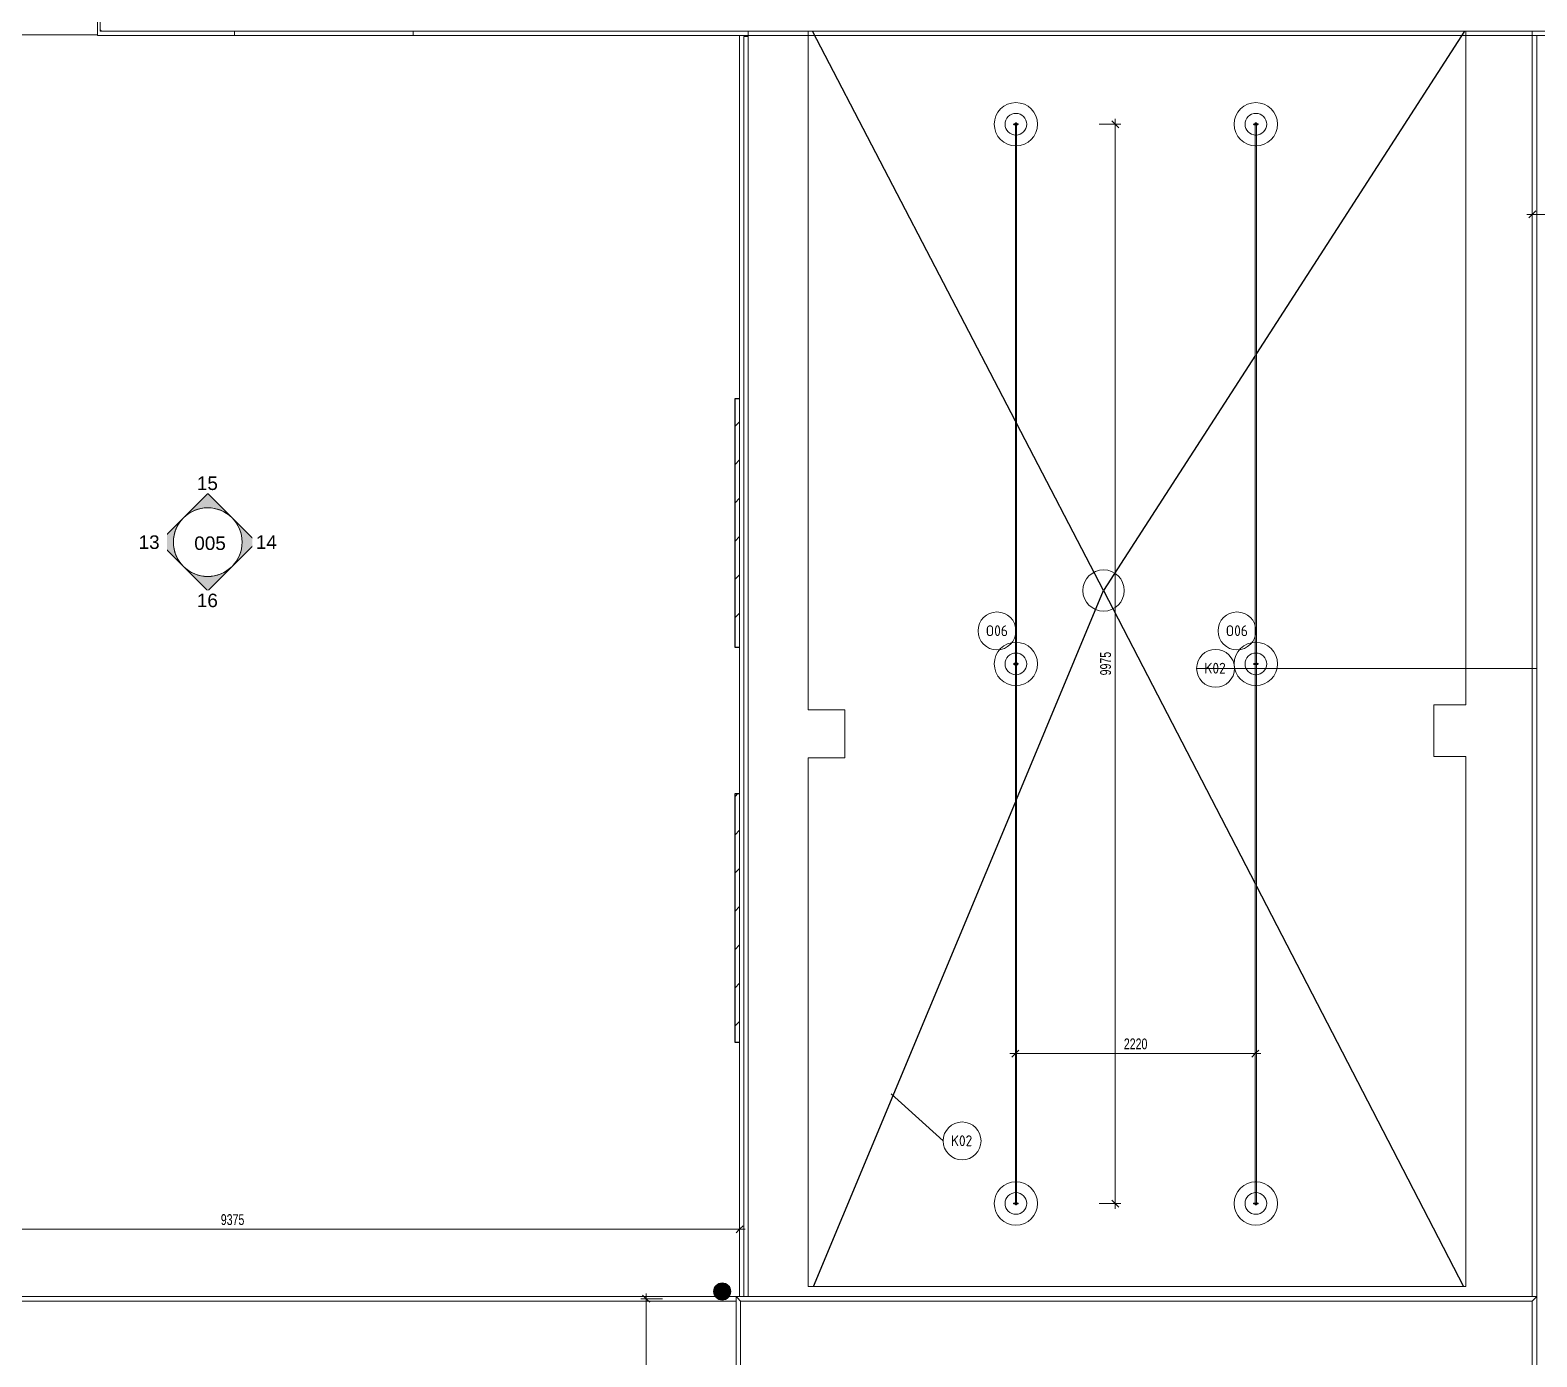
# Model space of a CAD drawing. Header units: millimetres. Extents: x -2665 to 226309, y -45352 to 20466.
# Drawn here: x 9789 to 23711, y -16450 to -4187 of the extents above; entities that cross this region are included whole.
import ezdxf

# ---------------------------------------------------------------- set-up
doc = ezdxf.new("R2010")
doc.units = ezdxf.units.MM
for name, color, linetype, lineweight in [('A-ANNO-DIMS', 211, 'Continuous', 9), ('A-ANNO-DIMS-50', 211, 'Continuous', 9), ('A-FLOR-HRAL', 11, 'Continuous', 13), ('A-FLOR-HRAL-IDEN', 2, 'Continuous', 9), ('A-ROOF', 132, 'Continuous', 13), ('A-ROOF-IDEN', 132, 'Continuous', 9), ('A-ROOF-OTLN', 132, 'Continuous', 13), ('A-WALL', 113, 'Continuous', 13), ('E-POWR-DROP', 130, 'Continuous', 13), ('G-ANNO-SYMB', 111, 'Continuous', 9), ('P-SANR-FIXT', 6, 'Continuous', 13), ('Q-SPCQ', 91, 'Continuous', 13)]:
    doc.layers.add(name, color=color, linetype=linetype, lineweight=lineweight)
doc.styles.add('Arial', font='arial.ttf', dxfattribs={"height": 125})
doc.styles.add('Arial_1', font='arial.ttf', dxfattribs={"width": 0.7, "height": 100})
doc.styles.add('ISOCPEUR', font='isocpeur.ttf', dxfattribs={"width": 0.9, "height": 100})
doc.dimstyles.new('Vnitřní_-_průhledné', dxfattribs={"dimscale": 304.8, "dimtxt": 102.02594, "dimasz": 0.213255, "dimexe": 0.164042, "dimexo": 0.0625, "dimgap": 0.032808, "dimtad": 1, "dimdec": 0, "dimrnd": 5, "dimzin": 0, "dimdsep": 46, "dimtxsty": 'Arial_1', "dimblk1": 'OBLIQUE', "dimblk2": 'OBLIQUE', "dimsah": 1, "dimcen": 0.09, "dimdle": 0.164042, "dimazin": 0, "dimtfac": 1, "dimtdec": 4, "dimtix": 1, "dimtmove": 0, "dimatfit": 3, "dimfxl": 0.492126, "dimfxlon": 1, "dimtvp": 1, "dimtolj": 1, "dimtzin": 0, "dimarcsym": 2})

# ---------------------------------------------------------------- blocks, each defined once
blk = doc.blocks.new('parapet_ext - parapet_ext-1801991-STŘECHA NÁVRH A')
at = {"layer": 'Q-SPCQ'}
h = blk.add_hatch(dxfattribs=at)
h.set_pattern_fill('FP_2', color=11, style=0, pattern_type=2)
h.set_pattern_definition([(315, (8743.28, 16602.74), (176.7767, 176.7767), [])])
h.paths.add_polyline_path([(-1150, 258), (1150, 258), (1150, 300), (-1150, 300)])
at = {"layer": 'Q-SPCQ', "color": 21, "lineweight": 25}
for p, q in [((-1150, 258), (-1150, 300)), ((-1150, 300), (1150, 300)), ((1150, 300), (1150, 258))]:
    blk.add_line(p, q, dxfattribs=at)
blk = doc.blocks.new('parapet_ext - parapet_ext-V3-STŘECHA NÁVRH A')
at = {"layer": 'Q-SPCQ'}
h = blk.add_hatch(dxfattribs=at)
h.set_pattern_fill('FP_3', color=11, style=0, pattern_type=2)
h.set_pattern_definition([(315, (12393.28, 16602.74), (176.7767, 176.7767), [])])
h.paths.add_polyline_path([(-1150, 258), (1150, 258), (1150, 300), (-1150, 300)])
at = {"layer": 'Q-SPCQ', "color": 21, "lineweight": 25}
for p, q in [((-1150, 258), (-1150, 300)), ((-1150, 300), (1150, 300)), ((1150, 300), (1150, 258))]:
    blk.add_line(p, q, dxfattribs=at)
blk = doc.blocks.new('Zábradlí - Záchytný systém kotva-V26-STŘECHA NÁVRH A')
at = {"layer": 'A-FLOR-HRAL', "flags": 128}
for points in [[(-17, -4), (-17, -4), (-17, -4), (-17, -4), (-18, -4), (-18, -4), (-18, -4), (-18, -4), (-18, -4), (-18, -4), (-19, -4), (-19, -4), (-19, -4), (-19, -3), (-19, -3), (-19, -3), (-19, -3), (-19, -3), (-20, -3), (-20, -3), (-20, -3), (-20, -3), (-20, -3), (-20, -2), (-20, -2), (-20, -2), (-20, -2), (-21, -2), (-21, -2), (-21, -2), (-21, -1), (-21, -1), (-21, -1), (-21, -1), (-21, -1), (-21, -1), (-21, -1), (-21, 0), (-21, 0), (-21, 0), (-21, 0), (-21, 0), (-21, 0), (-21, 1), (-21, 1), (-21, 1), (-21, 1), (-21, 1), (-21, 1), (-21, 2), (-21, 2), (-21, 2), (-20, 2), (-20, 2), (-20, 2), (-20, 2), (-20, 2), (-20, 3), (-20, 3), (-20, 3), (-20, 3), (-20, 3), (-19, 3), (-19, 3), (-19, 3), (-19, 3), (-19, 4), (-19, 4), (-19, 4), (-18, 4), (-18, 4), (-18, 4), (-18, 4), (-18, 4), (-18, 4), (-18, 4), (-17, 4), (-17, 4), (-17, 4), (-17, 4)], [(-17, 4), (-17, 4), (-17, 4), (-17, 4), (-17, 4), (-17, 4), (-16, 4), (-16, 4), (-16, 4), (-16, 4), (-16, 4), (-15, 4), (-15, 4), (-15, 4), (-14, 4), (-14, 4)], [(17, 4), (17, 4), (17, 4), (17, 4), (17, 4), (17, 4), (16, 4), (16, 4), (16, 4), (16, 4), (16, 4), (15, 4), (15, 4), (15, 4), (14, 4), (14, 4), (13, 4), (13, 4), (13, 4), (12, 4), (12, 4), (11, 4), (11, 4), (10, 4), (10, 4), (9, 4), (8, 4), (8, 4), (7, 4), (7, 4), (6, 4), (5, 4), (5, 4), (4, 4), (3, 4), (3, 4), (2, 4), (1, 4), (1, 4), (0, 4), (-1, 4), (-1, 4), (-2, 4), (-3, 4), (-3, 4), (-4, 4), (-5, 4), (-5, 4), (-6, 4), (-6, 4), (-7, 4), (-8, 4), (-8, 4), (-9, 4), (-9, 4), (-10, 4), (-11, 4), (-11, 4), (-12, 4), (-12, 4), (-13, 4), (-13, 4), (-13, 4), (-14, 4), (-14, 4), (-15, 4), (-15, 4), (-15, 4), (-15, 4), (-16, 4), (-16, 4), (-16, 4), (-16, 4), (-17, 4), (-17, 4), (-17, 4), (-17, 4), (-17, 4), (-17, 4), (-17, 4)], [(14, 4), (14, 4), (14, 4), (15, 4), (15, 4), (15, 4), (16, 4), (16, 4), (16, 4), (16, 4), (16, 4), (17, 4), (17, 4), (17, 4), (17, 4), (17, 4), (17, 4)], [(17, 4), (17, 4), (17, 4), (17, 4), (17, 4), (18, 4), (18, 4), (18, 4), (18, 4), (18, 4), (18, 4), (19, 4), (19, 4), (19, 3), (19, 3), (19, 3), (19, 3), (19, 3), (19, 3), (20, 3), (20, 3), (20, 3), (20, 3), (20, 2), (20, 2), (20, 2), (20, 2), (20, 2), (20, 2), (21, 2), (21, 1), (21, 1), (21, 1), (21, 1), (21, 1), (21, 1), (21, 1), (21, 0), (21, 0), (21, 0), (21, 0), (21, 0), (21, 0), (21, -1), (21, -1), (21, -1), (21, -1), (21, -1), (21, -1), (21, -2), (20, -2), (20, -2), (20, -2), (20, -2), (20, -2), (20, -2), (20, -2), (20, -3), (20, -3), (20, -3), (20, -3), (19, -3), (19, -3), (19, -3), (19, -3), (19, -3), (19, -4), (19, -4), (18, -4), (18, -4), (18, -4), (18, -4), (18, -4), (18, -4), (18, -4), (17, -4), (17, -4), (17, -4), (17, -4), (17, -4)], [(-14, -4), (-14, -4), (-15, -4), (-15, -4), (-15, -4), (-15, -4), (-16, -4), (-16, -4), (-16, -4), (-16, -4), (-17, -4), (-17, -4), (-17, -4), (-17, -4), (-17, -4), (-17, -4), (-17, -4)], [(-17, -4), (-17, -4), (-17, -4), (-17, -4), (-17, -4), (-17, -4), (-16, -4), (-16, -4), (-16, -4), (-16, -4), (-16, -4), (-15, -4), (-15, -4), (-15, -4), (-14, -4), (-14, -4), (-14, -4), (-13, -4), (-13, -4), (-12, -4), (-12, -4), (-11, -4), (-11, -4), (-10, -4), (-10, -4), (-9, -4), (-9, -4), (-8, -4), (-7, -4), (-7, -4), (-6, -4), (-6, -4), (-5, -4), (-4, -4), (-4, -4), (-3, -4), (-2, -4), (-2, -4), (-1, -4), (0, -4), (0, -4), (1, -4), (2, -4), (2, -4), (3, -4), (4, -4), (4, -4), (5, -4), (6, -4), (6, -4), (7, -4), (8, -4), (8, -4), (9, -4), (9, -4), (10, -4), (10, -4), (11, -4), (11, -4), (12, -4), (12, -4), (13, -4), (13, -4), (14, -4), (14, -4), (14, -4), (15, -4), (15, -4), (15, -4), (16, -4), (16, -4), (16, -4), (16, -4), (16, -4), (17, -4), (17, -4), (17, -4), (17, -4), (17, -4), (17, -4)], [(17, -4), (17, -4), (17, -4), (17, -4), (17, -4), (17, -4), (16, -4), (16, -4), (16, -4), (16, -4), (16, -4), (15, -4), (15, -4), (15, -4), (14, -4), (14, -4)]]:
    blk.add_lwpolyline(points, dxfattribs=at)
at = {"layer": 'A-FLOR-HRAL'}
for radius in [200, 100]:
    blk.add_circle((0, 0), radius, dxfattribs=at)
for start, end in [(120, 156.1783), (23.8217, 60), (203.7395, 240), (300, 336.2605)]:
    blk.add_arc((0, 0), 10, start, end, dxfattribs=at)
blk = doc.blocks.new('Zábradlí - Záchytný systém kotva-V17-STŘECHA NÁVRH A')
at = {"layer": 'A-FLOR-HRAL', "flags": 128}
for points in [[(-17, -4), (-17, -4), (-17, -4), (-17, -4), (-18, -4), (-18, -4), (-18, -4), (-18, -4), (-18, -4), (-18, -4), (-19, -4), (-19, -4), (-19, -4), (-19, -3), (-19, -3), (-19, -3), (-19, -3), (-19, -3), (-20, -3), (-20, -3), (-20, -3), (-20, -3), (-20, -3), (-20, -2), (-20, -2), (-20, -2), (-20, -2), (-21, -2), (-21, -2), (-21, -2), (-21, -1), (-21, -1), (-21, -1), (-21, -1), (-21, -1), (-21, -1), (-21, -1), (-21, 0), (-21, 0), (-21, 0), (-21, 0), (-21, 0), (-21, 0), (-21, 1), (-21, 1), (-21, 1), (-21, 1), (-21, 1), (-21, 1), (-21, 2), (-21, 2), (-21, 2), (-20, 2), (-20, 2), (-20, 2), (-20, 2), (-20, 2), (-20, 3), (-20, 3), (-20, 3), (-20, 3), (-20, 3), (-19, 3), (-19, 3), (-19, 3), (-19, 3), (-19, 4), (-19, 4), (-19, 4), (-18, 4), (-18, 4), (-18, 4), (-18, 4), (-18, 4), (-18, 4), (-18, 4), (-17, 4), (-17, 4), (-17, 4), (-17, 4)], [(-17, 4), (-17, 4), (-17, 4), (-17, 4), (-17, 4), (-17, 4), (-16, 4), (-16, 4), (-16, 4), (-16, 4), (-16, 4), (-15, 4), (-15, 4), (-15, 4), (-14, 4), (-14, 4)], [(17, 4), (17, 4), (17, 4), (17, 4), (17, 4), (17, 4), (16, 4), (16, 4), (16, 4), (16, 4), (16, 4), (15, 4), (15, 4), (15, 4), (14, 4), (14, 4), (13, 4), (13, 4), (13, 4), (12, 4), (12, 4), (11, 4), (11, 4), (10, 4), (10, 4), (9, 4), (8, 4), (8, 4), (7, 4), (7, 4), (6, 4), (5, 4), (5, 4), (4, 4), (3, 4), (3, 4), (2, 4), (1, 4), (1, 4), (0, 4), (-1, 4), (-1, 4), (-2, 4), (-3, 4), (-3, 4), (-4, 4), (-5, 4), (-5, 4), (-6, 4), (-6, 4), (-7, 4), (-8, 4), (-8, 4), (-9, 4), (-9, 4), (-10, 4), (-11, 4), (-11, 4), (-12, 4), (-12, 4), (-13, 4), (-13, 4), (-13, 4), (-14, 4), (-14, 4), (-15, 4), (-15, 4), (-15, 4), (-15, 4), (-16, 4), (-16, 4), (-16, 4), (-16, 4), (-17, 4), (-17, 4), (-17, 4), (-17, 4), (-17, 4), (-17, 4), (-17, 4)], [(14, 4), (14, 4), (14, 4), (15, 4), (15, 4), (15, 4), (16, 4), (16, 4), (16, 4), (16, 4), (16, 4), (17, 4), (17, 4), (17, 4), (17, 4), (17, 4), (17, 4)], [(17, 4), (17, 4), (17, 4), (17, 4), (17, 4), (18, 4), (18, 4), (18, 4), (18, 4), (18, 4), (18, 4), (19, 4), (19, 4), (19, 3), (19, 3), (19, 3), (19, 3), (19, 3), (19, 3), (20, 3), (20, 3), (20, 3), (20, 3), (20, 2), (20, 2), (20, 2), (20, 2), (20, 2), (20, 2), (21, 2), (21, 1), (21, 1), (21, 1), (21, 1), (21, 1), (21, 1), (21, 1), (21, 0), (21, 0), (21, 0), (21, 0), (21, 0), (21, 0), (21, -1), (21, -1), (21, -1), (21, -1), (21, -1), (21, -1), (21, -2), (20, -2), (20, -2), (20, -2), (20, -2), (20, -2), (20, -2), (20, -2), (20, -3), (20, -3), (20, -3), (20, -3), (19, -3), (19, -3), (19, -3), (19, -3), (19, -3), (19, -4), (19, -4), (18, -4), (18, -4), (18, -4), (18, -4), (18, -4), (18, -4), (18, -4), (17, -4), (17, -4), (17, -4), (17, -4), (17, -4)], [(-14, -4), (-14, -4), (-15, -4), (-15, -4), (-15, -4), (-15, -4), (-16, -4), (-16, -4), (-16, -4), (-16, -4), (-17, -4), (-17, -4), (-17, -4), (-17, -4), (-17, -4), (-17, -4), (-17, -4)], [(-17, -4), (-17, -4), (-17, -4), (-17, -4), (-17, -4), (-17, -4), (-16, -4), (-16, -4), (-16, -4), (-16, -4), (-16, -4), (-15, -4), (-15, -4), (-15, -4), (-14, -4), (-14, -4), (-14, -4), (-13, -4), (-13, -4), (-12, -4), (-12, -4), (-11, -4), (-11, -4), (-10, -4), (-10, -4), (-9, -4), (-9, -4), (-8, -4), (-7, -4), (-7, -4), (-6, -4), (-6, -4), (-5, -4), (-4, -4), (-4, -4), (-3, -4), (-2, -4), (-2, -4), (-1, -4), (0, -4), (0, -4), (1, -4), (2, -4), (2, -4), (3, -4), (4, -4), (4, -4), (5, -4), (6, -4), (6, -4), (7, -4), (8, -4), (8, -4), (9, -4), (9, -4), (10, -4), (10, -4), (11, -4), (11, -4), (12, -4), (12, -4), (13, -4), (13, -4), (14, -4), (14, -4), (14, -4), (15, -4), (15, -4), (15, -4), (16, -4), (16, -4), (16, -4), (16, -4), (16, -4), (17, -4), (17, -4), (17, -4), (17, -4), (17, -4), (17, -4)], [(17, -4), (17, -4), (17, -4), (17, -4), (17, -4), (17, -4), (16, -4), (16, -4), (16, -4), (16, -4), (16, -4), (15, -4), (15, -4), (15, -4), (14, -4), (14, -4)]]:
    blk.add_lwpolyline(points, dxfattribs=at)
at = {"layer": 'A-FLOR-HRAL'}
for radius in [200, 100]:
    blk.add_circle((0, 0), radius, dxfattribs=at)
for radius, start, end in [(15, 109.6343, 164.4845), (12, 114.8172, 160.3314), (10, 120, 156.1783), (15, 15.5155, 70.3657), (12, 19.6686, 65.1828), (10, 23.8217, 60), (15, 195.4607, 250.3657), (12, 199.6001, 245.1828), (10, 203.7395, 240), (15, 289.6343, 344.5393), (10, 300, 336.2605), (12, 294.8172, 340.3999)]:
    blk.add_arc((0, 0), radius, start, end, dxfattribs=at)
blk = doc.blocks.new('Zábradlí - Zábradlí-1236432-STŘECHA NÁVRH A')
at = {"rotation": 180}
for name, p in [('Zábradlí - Záchytný systém kotva-V26-STŘECHA NÁVRH A', (18898, -5057)), ('Zábradlí - Záchytný systém kotva-V17-STŘECHA NÁVRH A', (18898, -10045)), ('Zábradlí - Záchytný systém kotva-V26-STŘECHA NÁVRH A', (18898, -15032))]:
    blk.add_blockref(name, p, dxfattribs=at)
blk = doc.blocks.new('Typ horního madla - Horní madlo_Vnitřní_-1236434-STŘECHA NÁVRH A')
at = {"layer": 'A-FLOR-HRAL'}
for p, q in [((18893, -5045), (18893, -5053)), ((18903, -5045), (18893, -5045)), ((18893, -5061), (18893, -10041)), ((18903, -5053), (18903, -5045)), ((18903, -10041), (18903, -5061)), ((18893, -10049), (18893, -15028)), ((18903, -15028), (18903, -10049)), ((18893, -15036), (18893, -15045)), ((18893, -15045), (18903, -15045)), ((18903, -15045), (18903, -15036))]:
    blk.add_line(p, q, dxfattribs=at)
blk = doc.blocks.new('Typ horního madla - Horní madlo_Vnitřní_-V27-STŘECHA NÁVRH A')
at = {"layer": 'A-FLOR-HRAL'}
for p, q in [((18893, -5053), (18893, -5045)), ((18893, -10041), (18893, -5061)), ((18903, -5053), (18903, -5045)), ((18903, -10041), (18903, -5061)), ((18893, -15028), (18893, -10049)), ((18903, -15028), (18903, -10049)), ((18893, -15045), (18893, -15036)), ((18903, -15045), (18903, -15036))]:
    blk.add_line(p, q, dxfattribs=at)
blk = doc.blocks.new('Zábradlí - Zábradlí-1236469-STŘECHA NÁVRH A')
at = {"extrusion": (0, 0, -1), "zscale": -1, "rotation": 180}
for p in [(-21115, -5057), (-21115, -10045), (-21115, -15032)]:
    blk.add_blockref('Zábradlí - Záchytný systém kotva-V26-STŘECHA NÁVRH A', p, dxfattribs=at)
blk = doc.blocks.new('Typ horního madla - Horní madlo_Vnitřní_-1236471-STŘECHA NÁVRH A')
at = {"layer": 'A-FLOR-HRAL'}
for p, q in [((21110, -5045), (21110, -5053)), ((21120, -5045), (21110, -5045)), ((21110, -5061), (21110, -10041)), ((21120, -5053), (21120, -5045)), ((21120, -10041), (21120, -5061)), ((21110, -10049), (21110, -15028)), ((21120, -15028), (21120, -10049)), ((21110, -15036), (21110, -15045)), ((21110, -15045), (21120, -15045)), ((21120, -15045), (21120, -15036))]:
    blk.add_line(p, q, dxfattribs=at)
blk = doc.blocks.new('Typ horního madla - Horní madlo_Vnitřní_-V28-STŘECHA NÁVRH A')
at = {"layer": 'A-FLOR-HRAL'}
for p, q in [((21110, -5053), (21110, -5045)), ((21110, -10041), (21110, -5061)), ((21120, -5053), (21120, -5045)), ((21120, -10041), (21120, -5061)), ((21110, -15028), (21110, -10049)), ((21120, -15028), (21120, -10049)), ((21110, -15045), (21110, -15036)), ((21120, -15045), (21120, -15036))]:
    blk.add_line(p, q, dxfattribs=at)
blk = doc.blocks.new('Drain_Roof_15_Inch_Diameter-Zurn-Z1715 - Load Family Type Catalog-1877394-STŘECHA NÁVRH A')
at = {"layer": 'P-SANR-FIXT'}
blk.add_circle((0, 0), 191, dxfattribs=at)
blk = doc.blocks.new('Pohled - Vyplněná šipka-93341-STŘECHA NÁVRH A')
at = {"layer": 'G-ANNO-SYMB'}
blk.add_circle((0, 0), 6.35, dxfattribs=at)
blk = doc.blocks.new('Pohled - Vyplněná šipka-94945-STŘECHA NÁVRH A')
at = {"layer": 'G-ANNO-SYMB'}
h = blk.add_hatch(color=256, dxfattribs=at)
edge = h.paths.add_edge_path()
edge.add_line((0, 8.98), (4.49, 4.49))
edge.add_arc((0, 0), 6.35, 45, 135)
edge.add_line((-4.49, 4.49), (0, 8.98))
for p, q in [((0, 8.98), (-4.49, 4.49)), ((0, 8.98), (-4.49, 4.49)), ((4.49, 4.49), (0, 8.98)), ((4.49, 4.49), (0, 8.98))]:
    blk.add_line(p, q, dxfattribs=at)
blk.add_arc((0, 0), 6.35, 45, 135, dxfattribs=at)
blk = doc.blocks.new('DIMBLOCK15-STŘECHA NÁVRH A')
at = {"layer": 'A-ANNO-DIMS-50'}
for p, q in [((23668, -5891), (23668, -5741)), ((32629, -5891), (32629, -5841)), ((23618, -5891), (32629, -5891)), ((23668, -5891), (23668, -5941)), ((32629, -5891), (32629, -6041))]:
    blk.add_line(p, q, dxfattribs=at)
at = {"layer": 'A-ANNO-DIMS-50', "lineweight": 18}
for p, q in [((23668, -5891), (23636, -5923)), ((23668, -5891), (23701, -5858)), ((32629, -5891), (32597, -5923)), ((32629, -5891), (32662, -5858))]:
    blk.add_line(p, q, dxfattribs=at)
at = {"layer": 'A-ANNO-DIMS-50', "color": 0, "insert": (28042, -5751), "char_height": 100, "width": 256.16, "attachment_point": 1, "line_spacing_factor": 0.941778, "style": 'Arial_1'}
blk.add_mtext('8960', dxfattribs=at)
blk = doc.blocks.new('_Oblique')
at = {"color": 0, "linetype": 'ByBlock', "lineweight": -2}
blk.add_line((-0.5, -0.5), (0.5, 0.5), dxfattribs=at)
blk = doc.blocks.new('Popiska zakončení střešního pláště - Popiska okna_Bublina-1463073-STŘECHA NÁVRH A')
at = {"layer": 'A-ROOF-IDEN'}
blk.add_circle((0, 0), 3.5, dxfattribs=at)
blk = doc.blocks.new('Popiska zábradlí - Popiska okna_Bublina-1464769-STŘECHA NÁVRH A')
at = {"layer": 'A-FLOR-HRAL-IDEN'}
blk.add_circle((0, 0), 3.5, dxfattribs=at)
blk = doc.blocks.new('DIMBLOCK26-STŘECHA NÁVRH A')
at = {"layer": 'A-ANNO-DIMS-50'}
for p, q in [((19816, -5007), (19816, -15082)), ((19816, -5057), (19666, -5057)), ((19816, -5057), (19866, -5057)), ((19816, -15032), (19666, -15032)), ((19816, -15032), (19866, -15032))]:
    blk.add_line(p, q, dxfattribs=at)
at = {"layer": 'A-ANNO-DIMS-50', "lineweight": 18}
for p, q in [((19816, -5057), (19784, -5025)), ((19816, -5057), (19849, -5090)), ((19816, -15032), (19784, -15000)), ((19816, -15032), (19849, -15065))]:
    blk.add_line(p, q, dxfattribs=at)
at = {"layer": 'A-ANNO-DIMS-50', "color": 0, "insert": (19676, -10151), "char_height": 100, "width": 256.16, "attachment_point": 1, "rotation": 90, "line_spacing_factor": 0.941778, "style": 'Arial_1'}
blk.add_mtext('9975', dxfattribs=at)
blk = doc.blocks.new('DIMBLOCK27-STŘECHA NÁVRH A')
at = {"layer": 'A-ANNO-DIMS-50'}
for p, q in [((18893, -13647), (18893, -13497)), ((21110, -13647), (21110, -13497)), ((18843, -13647), (21160, -13647)), ((18893, -13647), (18893, -13697)), ((21110, -13647), (21110, -13697))]:
    blk.add_line(p, q, dxfattribs=at)
at = {"layer": 'A-ANNO-DIMS-50', "lineweight": 18}
for p, q in [((18893, -13647), (18925, -13614)), ((21110, -13647), (21143, -13614)), ((18893, -13647), (18860, -13679)), ((21110, -13647), (21078, -13679))]:
    blk.add_line(p, q, dxfattribs=at)
at = {"layer": 'A-ANNO-DIMS-50', "color": 0, "insert": (19895, -13507), "char_height": 100, "width": 256.16, "attachment_point": 1, "line_spacing_factor": 0.941778, "style": 'Arial_1'}
blk.add_mtext('2220', dxfattribs=at)
blk = doc.blocks.new('DIMBLOCK33-STŘECHA NÁVRH A')
at = {"layer": 'A-ANNO-DIMS-50'}
for p, q in [((6971, -15271), (6971, -15121)), ((16345, -15271), (16345, -15121)), ((6921, -15271), (16395, -15271)), ((6971, -15271), (6971, -15321)), ((16345, -15271), (16345, -15321))]:
    blk.add_line(p, q, dxfattribs=at)
at = {"layer": 'A-ANNO-DIMS-50', "lineweight": 18}
for p, q in [((6971, -15271), (6938, -15303)), ((6971, -15271), (7003, -15238)), ((16345, -15271), (16312, -15303)), ((16345, -15271), (16377, -15238))]:
    blk.add_line(p, q, dxfattribs=at)
at = {"layer": 'A-ANNO-DIMS-50', "color": 0, "insert": (11551, -15131), "char_height": 100, "width": 256.16, "attachment_point": 1, "line_spacing_factor": 0.941778, "style": 'Arial_1'}
blk.add_mtext('9375', dxfattribs=at)
blk = doc.blocks.new('DIMBLOCK41-STŘECHA NÁVRH A')
at = {"layer": 'A-ANNO-DIMS-50'}
for p, q in [((15482, -15863), (15482, -23307)), ((15482, -15913), (15432, -15913)), ((15482, -15913), (15632, -15913)), ((15482, -23307), (15432, -23307)), ((15482, -23307), (15632, -23307))]:
    blk.add_line(p, q, dxfattribs=at)
at = {"layer": 'A-ANNO-DIMS-50', "lineweight": 18}
for p, q in [((15482, -15913), (15449, -15880)), ((15482, -15913), (15514, -15945)), ((15482, -23307), (15449, -23275)), ((15482, -23307), (15514, -23340))]:
    blk.add_line(p, q, dxfattribs=at)
at = {"layer": 'A-ANNO-DIMS-50', "color": 0, "insert": (15342, -19717), "char_height": 100, "width": 256.16, "attachment_point": 1, "rotation": 90, "line_spacing_factor": 0.941778, "style": 'Arial_1'}
blk.add_mtext('7395', dxfattribs=at)

msp = doc.modelspace()

# ---------------------------------------------------------------- hatches: boundary and pattern name
at = {"layer": 'E-POWR-DROP'}
msp.add_hatch(color=11, dxfattribs=at).paths.add_polyline_path([(16184.2, -15924.9), (16204.7, -15922.2), (16223.9, -15914.3), (16240.4, -15901.7), (16253, -15885.2), (16261, -15866), (16263.7, -15845.4), (16261, -15824.9), (16253, -15805.7), (16240.4, -15789.2), (16223.9, -15776.6), (16204.7, -15768.7), (16184.2, -15765.9), (16163.6, -15768.7), (16144.4, -15776.6), (16127.9, -15789.2), (16115.3, -15805.7), (16107.4, -15824.9), (16104.7, -15845.4), (16107.4, -15866), (16115.9, -15886), (16127.9, -15901.7), (16144.4, -15914.3), (16163.6, -15922.2)])

# ---------------------------------------------------------------- linework, layer by layer
at = {"layer": 'A-ROOF', "color": 241}
msp.add_line((16424.7, -4196.1), (16424.7, -4235.7), dxfattribs=at)
at = {"layer": 'A-ROOF', "color": 11}
for p, q in [((16424.7, -4236.1), (16424.7, -4244.9)), ((16977.7, -10469.5), (16977.7, -4196)), ((23055.3, -4196.1), (23055.3, -10424.5)), ((23668.3, -4237.6), (23668.3, -4196.1)), ((23055.3, -10424.5), (22760.8, -10424.5)), ((22760.8, -10424.5), (22760.8, -10902.1)), ((17315.8, -10469.5), (16977.7, -10469.5)), ((17315.8, -10912.1), (17315.8, -10469.5)), ((16977.7, -15798.3), (16977.7, -10912.1)), ((16977.7, -10912.1), (17315.8, -10912.1)), ((22760.8, -10902.1), (23055.3, -10902.1)), ((23055.3, -10902.1), (23055.3, -15798.3)), ((23055.3, -15798.3), (16977.7, -15798.3)), ((16312.5, -15935.3), (6970.8, -15935.3)), ((23668.3, -15935.3), (16354.5, -15935.3)), ((16354.5, -15935.3), (16354.5, -19047.4)), ((23668.3, -17126.7), (23668.3, -15935.3))]:
    msp.add_line(p, q, dxfattribs=at)
at = {"layer": 'A-ROOF', "color": 31, "lineweight": 25}
for p, q in [((18892.7, -7799.9), (17018, -4196)), ((23042.6, -4196.1), (21120.3, -7176.6)), ((21110.3, -7192.1), (19707.8, -9366.7)), ((19707.8, -9366.7), (18902.7, -7819.1)), ((18902.7, -11297.8), (19707.8, -9366.7)), ((19707.8, -9366.7), (21110.3, -12080.2)), ((17026.6, -15798.3), (18892.7, -11321.8)), ((21120.3, -12099.6), (23032, -15798.3))]:
    msp.add_line(p, q, dxfattribs=at)
at = {"layer": 'A-ROOF-IDEN'}
for p, q in [((23710.3, -10086), (20567.5, -10086)), ((17746.4, -14017.8), (18225.4, -14454))]:
    msp.add_line(p, q, dxfattribs=at)
at = {"layer": 'A-ROOF-OTLN'}
for p, q in [((10437, 8841.8), (10437, -4196.1)), ((10437, -4196.1), (29538.4, -4196.1))]:
    msp.add_line(p, q, dxfattribs=at)
at = {"layer": 'A-ROOF-OTLN', "color": 11}
for p, q in [((16382.8, -4244.9), (16382.8, -15893.3)), ((16382.8, -4244.9), (16424.7, -4244.9)), ((16424.7, -15893.3), (16424.7, -4244.9)), ((23668.3, -4237.6), (23710.3, -4237.6)), ((23668.3, -4237.6), (23668.3, -15893.3)), ((23710.3, -17084.7), (23710.3, -4237.6)), ((16121.5, -15893.3), (7012.8, -15893.3)), ((23710.3, -15893.3), (16246.8, -15893.3)), ((16312.5, -15893.3), (16312.5, -19047.4)), ((16321.5, -15902.3), (16354.5, -15935.3)), ((23701.3, -15902.3), (23668.3, -15935.3))]:
    msp.add_line(p, q, dxfattribs=at)
at = {"layer": 'A-ROOF-OTLN'}
msp.add_open_spline([(10446, -4187.1), (10445.6, -4187.6), (10444.8, -4188.3), (10443.9, -4189.2), (10443.4, -4189.7), (10443, -4190.1), (10442.6, -4190.5), (10442.2, -4190.9), (10441.9, -4191.3), (10441.5, -4191.7), (10441.1, -4192), (10440.7, -4192.4), (10440.4, -4192.8), (10440, -4193.1), (10439.7, -4193.4), (10439.3, -4193.9), (10438.9, -4194.3), (10438.5, -4194.6), (10438.2, -4195), (10437.8, -4195.3), (10437.5, -4195.7), (10437.1, -4196), (10437, -4196.1), (10437, -4196.1)], degree=3, knots=[-1, -1, -1, -1, -0.875, -0.8125, -0.78125, -0.75, -0.71875, -0.6875, -0.65625, -0.625, -0.59375, -0.5625, -0.53125, -0.5, -0.46875, -0.4375, -0.375, -0.34375, -0.3125, -0.25, -0.1875, -0.125, 0, 0, 0, 0], dxfattribs=at)
at = {"layer": 'A-ROOF-OTLN', "color": 11}
for points in [[(16312.5, -15893.3), (16312.5, -15893.3), (16312.6, -15893.4), (16312.9, -15893.7), (16313.3, -15894.1), (16313.6, -15894.4), (16314, -15894.8), (16314.3, -15895.1), (16314.8, -15895.6), (16315.4, -15896.2), (16315.8, -15896.6), (16316.2, -15897), (16316.5, -15897.4), (16316.9, -15897.7), (16317.3, -15898.1), (16317.7, -15898.5), (16318.1, -15898.9), (16318.5, -15899.3), (16318.9, -15899.7), (16319.4, -15900.2), (16320.3, -15901.1), (16321, -15901.8), (16321.5, -15902.3)], [(23710.3, -15893.3), (23710.3, -15893.3), (23710.2, -15893.4), (23709.8, -15893.7), (23709.5, -15894.1), (23709.1, -15894.4), (23708.8, -15894.8), (23708.4, -15895.1), (23707.9, -15895.6), (23707.4, -15896.2), (23706.9, -15896.6), (23706.6, -15897), (23706.2, -15897.4), (23705.8, -15897.7), (23705.4, -15898.1), (23705.1, -15898.5), (23704.7, -15898.9), (23704.3, -15899.3), (23703.9, -15899.7), (23703.4, -15900.2), (23702.5, -15901.1), (23701.7, -15901.8), (23701.3, -15902.3)]]:
    msp.add_open_spline(points, degree=3, knots=[0, 0, 0, 0, 0.125, 0.1875, 0.25, 0.3125, 0.34375, 0.375, 0.4375, 0.5, 0.53125, 0.5625, 0.59375, 0.625, 0.65625, 0.6875, 0.71875, 0.75, 0.78125, 0.8125, 0.875, 1, 1, 1, 1], dxfattribs=at)
at = {"layer": 'A-WALL', "color": 254}
for p, q in [((10412, -4236.1), (10412, 7282.8)), ((10412, -4236.1), (16424.7, -4236.1)), ((11677, -4196.1), (11677, -4236.1)), ((13327, -4236.1), (13327, -4196.1))]:
    msp.add_line(p, q, dxfattribs=at)
at = {"layer": 'A-WALL'}
for p, q in [((10412, -4049.7), (10412, -4229.7)), ((10412, -4229.7), (9207.5, -4229.7))]:
    msp.add_line(p, q, dxfattribs=at)
at = {"layer": 'A-WALL', "color": 11}
for p, q in [((16342.7, -7593.3), (16342.7, -4236.1)), ((16344.7, -15893.3), (16344.7, -4236.1)), ((23670.3, -4236.1), (23670.3, -4237.6)), ((16342.7, -11243.3), (16342.7, -9893.3)), ((16342.7, -15893.3), (16342.7, -13543.3))]:
    msp.add_line(p, q, dxfattribs=at)
at = {"layer": 'A-WALL', "color": 9}
msp.add_line((29573.4, -4236.1), (16424.7, -4236.1), dxfattribs=at)
at = {"layer": 'E-POWR-DROP', "color": 11}
for start, end in [(0, 180), (180, 0)]:
    msp.add_arc((16184.2, -15845.4), 79.5, start, end, dxfattribs=at)

# ---------------------------------------------------------------- block references
at = {"layer": 'A-FLOR-HRAL'}
for name in ['Zábradlí - Zábradlí-1236432-STŘECHA NÁVRH A', 'Zábradlí - Zábradlí-1236469-STŘECHA NÁVRH A', 'Typ horního madla - Horní madlo_Vnitřní_-1236434-STŘECHA NÁVRH A', 'Typ horního madla - Horní madlo_Vnitřní_-V27-STŘECHA NÁVRH A', 'Typ horního madla - Horní madlo_Vnitřní_-1236471-STŘECHA NÁVRH A', 'Typ horního madla - Horní madlo_Vnitřní_-V28-STŘECHA NÁVRH A']:
    msp.add_blockref(name, (0, 0), dxfattribs=at)
at = {"layer": 'A-FLOR-HRAL-IDEN', "xscale": 49.99999999999998, "yscale": 49.99999999999998, "zscale": 49.99999999999998}
for p in [(18722.7, -9739.9), (20940.3, -9739.9)]:
    msp.add_blockref('Popiska zábradlí - Popiska okna_Bublina-1464769-STŘECHA NÁVRH A', p, dxfattribs=at)
at = {"layer": 'A-ROOF-IDEN', "xscale": 49.99999999999998, "yscale": 49.99999999999998, "zscale": 49.99999999999998}
for p in [(20742.5, -10086), (18400.4, -14454)]:
    msp.add_blockref('Popiska zakončení střešního pláště - Popiska okna_Bublina-1463073-STŘECHA NÁVRH A', p, dxfattribs=at)
at = {"layer": 'G-ANNO-SYMB', "xscale": 49.99999999999998, "yscale": 49.99999999999998, "zscale": 49.99999999999998}
for name in ['Pohled - Vyplněná šipka-94945-STŘECHA NÁVRH A', 'Pohled - Vyplněná šipka-93341-STŘECHA NÁVRH A']:
    msp.add_blockref(name, (11430.3, -8919.6), dxfattribs=at)
at = {"layer": 'G-ANNO-SYMB', "extrusion": (0, 0, -1), "xscale": 49.99999999999998, "yscale": 49.99999999999998, "zscale": 49.99999999999998, "rotation": 180}
msp.add_blockref('Pohled - Vyplněná šipka-94945-STŘECHA NÁVRH A', (-11430.3, -8919.6), dxfattribs=at)
at = {"layer": 'P-SANR-FIXT'}
msp.add_blockref('Drain_Roof_15_Inch_Diameter-Zurn-Z1715 - Load Family Type Catalog-1877394-STŘECHA NÁVRH A', (19707.8, -9366.7), dxfattribs=at)
at = {"layer": 'Q-SPCQ', "color": 21, "lineweight": 25, "rotation": 89.99999999999991}
for name, p in [('parapet_ext - parapet_ext-1801991-STŘECHA NÁVRH A', (16602.7, -8743.3)), ('parapet_ext - parapet_ext-V3-STŘECHA NÁVRH A', (16602.7, -12393.3))]:
    msp.add_blockref(name, p, dxfattribs=at)

# ---------------------------------------------------------------- texts
at = {"layer": 'A-FLOR-HRAL-IDEN', "char_height": 100, "width": 248.924, "attachment_point": 1, "style": 'ISOCPEUR'}
for insert in [(18619.4, -9688.4), (20836.9, -9688.4)]:
    msp.add_mtext('O06', dxfattribs=dict(at, insert=insert))
at = {"layer": 'A-ROOF-IDEN', "char_height": 100, "width": 248.924, "attachment_point": 1, "style": 'ISOCPEUR'}
for insert in [(20639.1, -10034.4), (18297.1, -14402.5)]:
    msp.add_mtext('K02', dxfattribs=dict(at, insert=insert))

# ---------------------------------------------------------------- dimensions: what is measured, and where the dimension line sits
at = {"layer": 'A-ANNO-DIMS'}
for base, p1, p2, override, picture, middle in [((19816.3, -15032.2), (19666.3, -5057.2), (19666.3, -15032.2), {"dimpost": '<>', "dimfxl": 9975}, 'DIMBLOCK26-STŘECHA NÁVRH A', (19755.2, -10044.7)), ((15481.8, -23307.4), (15631.8, -15912.7), (15631.8, -23307.4), {"dimpost": '<>', "dimfxl": 7394.631579}, 'DIMBLOCK41-STŘECHA NÁVRH A', (15420.7, -19610.1))]:
    dim = msp.add_linear_dim(base=base, p1=p1, p2=p2, angle=90, dimstyle='Vnitřní_-_průhledné', override=override, dxfattribs=at)
    dim.commit()
    dim.dimension.update_dxf_attribs({"geometry": picture, "text_midpoint": middle})
for base, p1, p2, override, picture, middle in [((32629.1, -5890.9), (23668.3, -5740.9), (32629.1, -6040.9), {"dimpost": '<>', "dimfxl": 8965.823281}, 'DIMBLOCK15-STŘECHA NÁVRH A', (28148.7, -5829.8)), ((21110.3, -13646.6), (18892.7, -13496.6), (21110.3, -13496.6), {"dimpost": '<>', "dimfxl": 2217.548357}, 'DIMBLOCK27-STŘECHA NÁVRH A', (20001.5, -13585.6)), ((16344.7, -15270.9), (6970.8, -15120.9), (16344.7, -15120.9), {"dimpost": '<>', "dimfxl": 9373.933729}, 'DIMBLOCK33-STŘECHA NÁVRH A', (11657.8, -15209.8))]:
    dim = msp.add_linear_dim(base=base, p1=p1, p2=p2, dimstyle='Vnitřní_-_průhledné', override=override, dxfattribs=at)
    dim.commit()
    dim.dimension.update_dxf_attribs({"geometry": picture, "text_midpoint": middle})

# ---------------------------------------------------------------- next in the draw order: texts
at = {"layer": 'G-ANNO-SYMB', "char_height": 125, "attachment_point": 1, "style": 'Arial', "bg_fill": 3, "box_fill_scale": 1.25, "bg_fill_color": 256, "bg_fill_true_color": 13158600, "bg_fill_transparency": 0}
for s, insert, width in [('15', (11329.7, -8312.7), 232.489), ('108', (11305.9, -8866.7), 348.734), ('16', (11329.7, -9395.5), 232.489)]:
    msp.add_mtext(s, dxfattribs=dict(at, insert=insert, width=width))

# ---------------------------------------------------------------- next in the draw order: block references
at = {"layer": 'G-ANNO-SYMB', "xscale": 49.99999999999998, "yscale": 49.99999999999998, "zscale": 49.99999999999998}
msp.add_blockref('Pohled - Vyplněná šipka-94945-STŘECHA NÁVRH A', (11430.3, -8919.6), dxfattribs=at)
at = {"layer": 'G-ANNO-SYMB', "xscale": 49.99999999999998, "yscale": 49.99999999999998, "zscale": 49.99999999999998, "rotation": 90}
msp.add_blockref('Pohled - Vyplněná šipka-94945-STŘECHA NÁVRH A', (11430.3, -8919.6), dxfattribs=at)
at = {"layer": 'G-ANNO-SYMB', "extrusion": (0, 0, -1), "xscale": 49.99999999999998, "yscale": 49.99999999999998, "zscale": 49.99999999999998}
for rotation in [89.9999999999998, 180]:
    msp.add_blockref('Pohled - Vyplněná šipka-94945-STŘECHA NÁVRH A', (-11430.3, -8919.6), dxfattribs=dict(at, rotation=rotation))

# ---------------------------------------------------------------- next in the draw order: texts
at = {"layer": 'G-ANNO-SYMB', "char_height": 125, "width": 232.489, "attachment_point": 1, "style": 'Arial', "bg_fill": 3, "box_fill_scale": 1.25, "bg_fill_color": 256, "bg_fill_true_color": 13158600, "bg_fill_transparency": 0}
for s, insert in [('15', (11329.7, -8312.7)), ('13', (10791.4, -8857.2)), ('14', (11874.2, -8857.2)), ('16', (11329.7, -9395.5))]:
    msp.add_mtext(s, dxfattribs=dict(at, insert=insert))

# ---------------------------------------------------------------- next in the draw order: block references
at = {"layer": 'G-ANNO-SYMB', "xscale": 49.99999999999998, "yscale": 49.99999999999998, "zscale": 49.99999999999998}
for name in ['Pohled - Vyplněná šipka-94945-STŘECHA NÁVRH A', 'Pohled - Vyplněná šipka-93341-STŘECHA NÁVRH A']:
    msp.add_blockref(name, (11430.3, -8919.6), dxfattribs=at)
at = {"layer": 'G-ANNO-SYMB', "extrusion": (0, 0, -1), "xscale": 49.99999999999998, "yscale": 49.99999999999998, "zscale": 49.99999999999998, "rotation": 180}
msp.add_blockref('Pohled - Vyplněná šipka-94945-STŘECHA NÁVRH A', (-11430.3, -8919.6), dxfattribs=at)

# ---------------------------------------------------------------- next in the draw order: texts
at = {"layer": 'G-ANNO-SYMB', "char_height": 125, "attachment_point": 1, "style": 'Arial', "bg_fill": 3, "box_fill_scale": 1.25, "bg_fill_color": 256, "bg_fill_true_color": 13158600, "bg_fill_transparency": 0}
for s, insert, width in [('15', (11329.7, -8312.7), 232.489), ('116', (11305.9, -8866.7), 348.734), ('16', (11329.7, -9395.5), 232.489)]:
    msp.add_mtext(s, dxfattribs=dict(at, insert=insert, width=width))

# ---------------------------------------------------------------- next in the draw order: block references
at = {"layer": 'G-ANNO-SYMB', "xscale": 49.99999999999998, "yscale": 49.99999999999998, "zscale": 49.99999999999998, "rotation": 90}
msp.add_blockref('Pohled - Vyplněná šipka-94945-STŘECHA NÁVRH A', (11430.3, -8919.6), dxfattribs=at)

# ---------------------------------------------------------------- next in the draw order: texts
at = {"layer": 'G-ANNO-SYMB', "insert": (10791.4, -8857.2), "char_height": 125, "width": 232.489, "attachment_point": 1, "style": 'Arial', "bg_fill": 3, "box_fill_scale": 1.25, "bg_fill_color": 256, "bg_fill_true_color": 13158600, "bg_fill_transparency": 0}
msp.add_mtext('13', dxfattribs=at)

# ---------------------------------------------------------------- next in the draw order: block references
at = {"layer": 'G-ANNO-SYMB', "xscale": 49.99999999999998, "yscale": 49.99999999999998, "zscale": 49.99999999999998}
msp.add_blockref('Pohled - Vyplněná šipka-93341-STŘECHA NÁVRH A', (11430.3, -8919.6), dxfattribs=at)

# ---------------------------------------------------------------- next in the draw order: texts
at = {"layer": 'G-ANNO-SYMB', "insert": (11305.9, -8866.7), "char_height": 125, "width": 348.734, "attachment_point": 1, "style": 'Arial', "bg_fill": 3, "box_fill_scale": 1.25, "bg_fill_color": 256, "bg_fill_true_color": 13158600, "bg_fill_transparency": 0}
msp.add_mtext('116', dxfattribs=at)

# ---------------------------------------------------------------- next in the draw order: block references
at = {"layer": 'G-ANNO-SYMB', "xscale": 49.99999999999998, "yscale": 49.99999999999998, "zscale": 49.99999999999998}
msp.add_blockref('Pohled - Vyplněná šipka-93341-STŘECHA NÁVRH A', (11430.3, -8919.6), dxfattribs=at)
at = {"layer": 'G-ANNO-SYMB', "extrusion": (0, 0, -1), "xscale": 49.99999999999998, "yscale": 49.99999999999998, "zscale": 49.99999999999998, "rotation": 90.00000000000053}
msp.add_blockref('Pohled - Vyplněná šipka-94945-STŘECHA NÁVRH A', (-11430.3, -8919.6), dxfattribs=at)

# ---------------------------------------------------------------- next in the draw order: texts
at = {"layer": 'G-ANNO-SYMB', "char_height": 125, "attachment_point": 1, "style": 'Arial', "bg_fill": 3, "box_fill_scale": 1.25, "bg_fill_color": 256, "bg_fill_true_color": 13158600, "bg_fill_transparency": 0}
for s, insert, width in [('116', (11305.9, -8866.7), 348.734), ('14', (11874.2, -8857.2), 232.489)]:
    msp.add_mtext(s, dxfattribs=dict(at, insert=insert, width=width))

# ---------------------------------------------------------------- next in the draw order: block references
at = {"layer": 'G-ANNO-SYMB', "xscale": 49.99999999999998, "yscale": 49.99999999999998, "zscale": 49.99999999999998}
msp.add_blockref('Pohled - Vyplněná šipka-93341-STŘECHA NÁVRH A', (11430.3, -8919.6), dxfattribs=at)

# ---------------------------------------------------------------- next in the draw order: texts
at = {"layer": 'G-ANNO-SYMB', "insert": (11305.9, -8866.7), "char_height": 125, "width": 348.734, "attachment_point": 1, "style": 'Arial', "bg_fill": 3, "box_fill_scale": 1.25, "bg_fill_color": 256, "bg_fill_true_color": 13158600, "bg_fill_transparency": 0}
msp.add_mtext('116', dxfattribs=at)

# ---------------------------------------------------------------- next in the draw order: block references
at = {"layer": 'G-ANNO-SYMB', "xscale": 49.99999999999998, "yscale": 49.99999999999998, "zscale": 49.99999999999998}
msp.add_blockref('Pohled - Vyplněná šipka-93341-STŘECHA NÁVRH A', (11430.3, -8919.6), dxfattribs=at)

# ---------------------------------------------------------------- next in the draw order: texts
at = {"layer": 'G-ANNO-SYMB', "insert": (11305.9, -8866.7), "char_height": 125, "width": 348.734, "attachment_point": 1, "style": 'Arial', "bg_fill": 3, "box_fill_scale": 1.25, "bg_fill_color": 256, "bg_fill_true_color": 13158600, "bg_fill_transparency": 0}
msp.add_mtext('005', dxfattribs=at)

# ---------------------------------------------------------------- next in the draw order: block references
at = {"layer": 'G-ANNO-SYMB', "xscale": 49.99999999999998, "yscale": 49.99999999999998, "zscale": 49.99999999999998, "rotation": 90}
msp.add_blockref('Pohled - Vyplněná šipka-94945-STŘECHA NÁVRH A', (11430.3, -8919.6), dxfattribs=at)

# ---------------------------------------------------------------- next in the draw order: texts
at = {"layer": 'G-ANNO-SYMB', "insert": (10791.4, -8857.2), "char_height": 125, "width": 232.489, "attachment_point": 1, "style": 'Arial', "bg_fill": 3, "box_fill_scale": 1.25, "bg_fill_color": 256, "bg_fill_true_color": 13158600, "bg_fill_transparency": 0}
msp.add_mtext('13', dxfattribs=at)

# ---------------------------------------------------------------- next in the draw order: block references
at = {"layer": 'G-ANNO-SYMB', "xscale": 49.99999999999998, "yscale": 49.99999999999998, "zscale": 49.99999999999998}
msp.add_blockref('Pohled - Vyplněná šipka-93341-STŘECHA NÁVRH A', (11430.3, -8919.6), dxfattribs=at)

# ---------------------------------------------------------------- next in the draw order: texts
at = {"layer": 'G-ANNO-SYMB', "insert": (11305.9, -8866.7), "char_height": 125, "width": 348.734, "attachment_point": 1, "style": 'Arial', "bg_fill": 3, "box_fill_scale": 1.25, "bg_fill_color": 256, "bg_fill_true_color": 13158600, "bg_fill_transparency": 0}
msp.add_mtext('005', dxfattribs=at)

# ---------------------------------------------------------------- next in the draw order: block references
at = {"layer": 'G-ANNO-SYMB', "xscale": 49.99999999999998, "yscale": 49.99999999999998, "zscale": 49.99999999999998}
msp.add_blockref('Pohled - Vyplněná šipka-93341-STŘECHA NÁVRH A', (11430.3, -8919.6), dxfattribs=at)
at = {"layer": 'G-ANNO-SYMB', "extrusion": (0, 0, -1), "xscale": 49.99999999999998, "yscale": 49.99999999999998, "zscale": 49.99999999999998, "rotation": 90.00000000000053}
msp.add_blockref('Pohled - Vyplněná šipka-94945-STŘECHA NÁVRH A', (-11430.3, -8919.6), dxfattribs=at)

# ---------------------------------------------------------------- next in the draw order: texts
at = {"layer": 'G-ANNO-SYMB', "char_height": 125, "attachment_point": 1, "style": 'Arial', "bg_fill": 3, "box_fill_scale": 1.25, "bg_fill_color": 256, "bg_fill_true_color": 13158600, "bg_fill_transparency": 0}
for s, insert, width in [('005', (11305.9, -8866.7), 348.734), ('14', (11874.2, -8857.2), 232.489)]:
    msp.add_mtext(s, dxfattribs=dict(at, insert=insert, width=width))

# ---------------------------------------------------------------- next in the draw order: block references
at = {"layer": 'G-ANNO-SYMB', "xscale": 49.99999999999998, "yscale": 49.99999999999998, "zscale": 49.99999999999998}
msp.add_blockref('Pohled - Vyplněná šipka-93341-STŘECHA NÁVRH A', (11430.3, -8919.6), dxfattribs=at)

# ---------------------------------------------------------------- next in the draw order: texts
at = {"layer": 'G-ANNO-SYMB', "insert": (11305.9, -8866.7), "char_height": 125, "width": 348.734, "attachment_point": 1, "style": 'Arial', "bg_fill": 3, "box_fill_scale": 1.25, "bg_fill_color": 256, "bg_fill_true_color": 13158600, "bg_fill_transparency": 0}
msp.add_mtext('005', dxfattribs=at)

doc.saveas('drawing.dxf')
